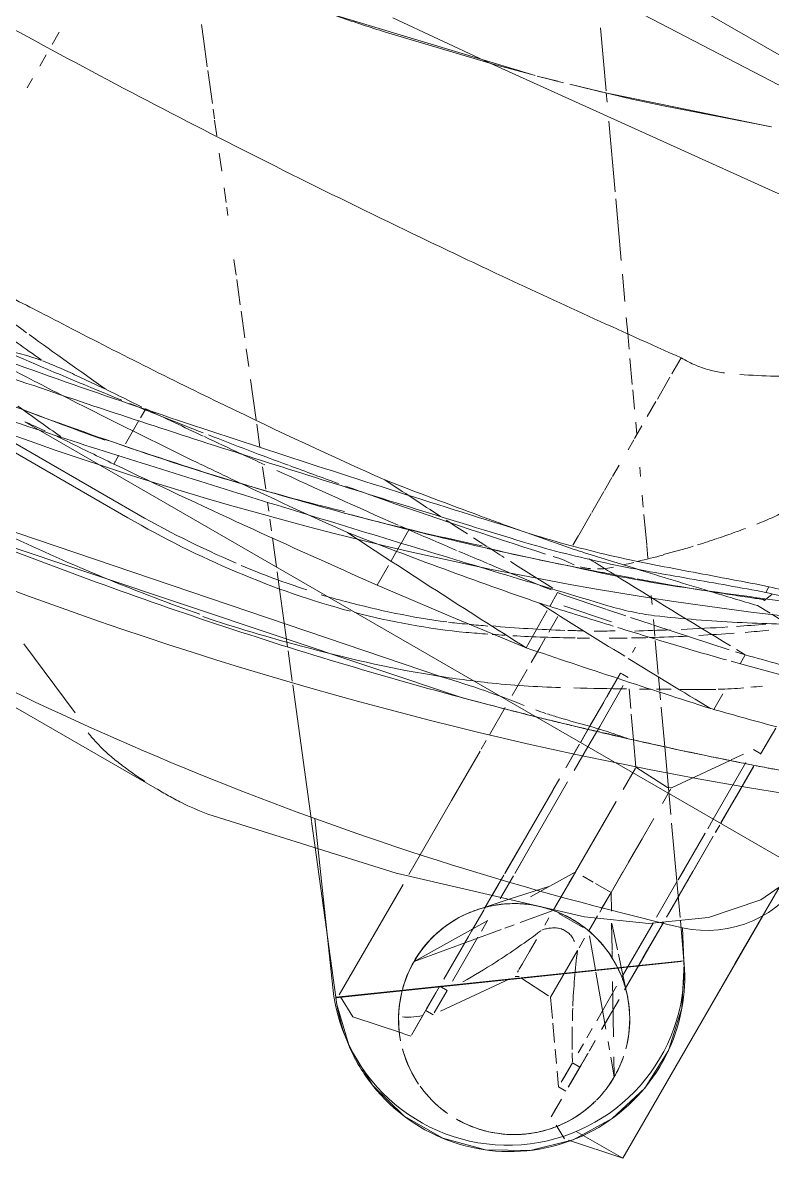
# Model space of a CAD drawing. Header units: inches. Extents: x 6664 to 8129, y 209 to 1287.
# Drawn here: x 7166.16 to 7170.45, y 522.15 to 528.64 of the extents above; entities that cross this region are included whole.
import ezdxf

# ---------------------------------------------------------------- set-up
doc = ezdxf.new("R2010")
doc.units = ezdxf.units.IN
doc.header["$MEASUREMENT"] = 0
doc.layers.add('I-FURN', color=30, linetype='Continuous', lineweight=9)

# ---------------------------------------------------------------- blocks, each defined once
blk = doc.blocks.new('Allsteel Seating Acuity Work-Conference Chair1 - Fully Adj_ Arms_ Mesh Back-8528734-11th FLOOR POWER _ SIGNAL')
at = {"layer": 'I-FURN', "lineweight": 13}
for p, q in [((-6.9826, -4.985), (6.9923, -4.985)), ((5.4421, -5.6582), (5.2335, -5.3616)), ((5.2335, -5.3616), (5.4421, -5.6582)), ((5.2437, -5.7286), (5.5936, -5.6238)), ((5.4794, -5.7113), (5.4481, -5.6668)), ((5.4481, -5.6668), (5.4794, -5.7113)), ((5.0589, -5.7806), (5.175, -5.7482)), ((5.2072, -5.7391), (5.0803, -5.7747)), ((5.0472, -5.7838), (3.8189, -6.0721)), ((4.8193, -5.8447), (5.0284, -5.789)), ((5.7754, -6.1321), (5.542, -5.8003)), ((5.542, -5.8003), (5.7754, -6.1321)), ((4.1813, -5.9971), (4.8193, -5.8447)), ((6.0022, -6.4546), (5.7988, -6.1654)), ((5.7988, -6.1654), (6.0022, -6.4546)), ((3.3005, -6.5508), (3.2491, -6.4847)), ((3.2491, -6.4847), (3.3005, -6.5508)), ((3.3995, -6.6781), (3.3005, -6.5508)), ((3.3005, -6.5508), (3.3995, -6.6781)), ((6.1374, -6.6469), (6.0474, -6.5189)), ((6.0474, -6.5189), (6.1374, -6.6469)), ((3.5293, -6.845), (3.4121, -6.6943)), ((3.4121, -6.6943), (3.5293, -6.845)), ((6.2419, -6.7955), (6.1902, -6.722)), ((6.1902, -6.722), (6.2419, -6.7955)), ((6.2945, -6.8703), (6.2419, -6.7955)), ((6.2419, -6.7955), (6.2945, -6.8703)), ((6.5769, -6.8703), (6.5769, -6.7651)), ((3.5832, -6.9144), (3.5489, -6.8703)), ((3.5489, -6.8703), (3.5832, -6.9144)), ((2.5677, -7.0097), (2.5677, -6.93)), ((2.5677, -7.0097), (2.5677, -6.93)), ((3.6434, -6.9919), (3.588, -6.9206)), ((3.588, -6.9206), (3.6434, -6.9919)), ((6.4117, -7.037), (6.3255, -6.9144)), ((6.3255, -6.9144), (6.4117, -7.037)), ((6.5769, -7.037), (6.5769, -6.8931)), ((3.7687, -7.1529), (3.7052, -7.0713)), ((3.7052, -7.0713), (3.7687, -7.1529)), ((6.4933, -7.1529), (6.4286, -7.0609)), ((6.4286, -7.0609), (6.4933, -7.1529)), ((6.5769, -7.1529), (6.5769, -7.0529)), ((2.5677, -7.1529), (2.5677, -7.0786)), ((2.5677, -7.1529), (2.5677, -7.0786)), ((2.5677, -7.297), (2.5677, -7.2355)), ((2.5677, -7.297), (2.5677, -7.2355)), ((3.8807, -7.297), (3.8276, -7.2287)), ((3.8276, -7.2287), (3.8807, -7.297)), ((6.5769, -7.2719), (6.5364, -7.2142)), ((6.5364, -7.2142), (6.5769, -7.2719)), ((6.5769, -7.297), (6.5769, -7.214)), ((3.9266, -7.3561), (3.897, -7.318)), ((3.897, -7.318), (3.9266, -7.3561)), ((6.5769, -7.3716), (6.5769, -7.3067)), ((6.7154, -7.4687), (6.6846, -7.4249)), ((6.6846, -7.4249), (6.7154, -7.4687)), ((6.5769, -7.5486), (6.5769, -7.4731)), ((4.1373, -7.627), (4.0818, -7.5557)), ((4.0818, -7.5557), (4.1373, -7.627)), ((6.5769, -7.6414), (6.5769, -7.5557)), ((6.8169, -7.613), (6.7765, -7.5557)), ((6.7765, -7.5557), (6.8169, -7.613)), ((4.2431, -7.763), (4.1534, -7.6478)), ((4.1534, -7.6478), (4.2431, -7.763)), ((6.5769, -7.7856), (6.5769, -7.6478)), ((6.9407, -7.7891), (6.8413, -7.6478)), ((6.8413, -7.6478), (6.9407, -7.7891)), ((7.666, -7.6851), (7.666, -7.6478)), ((7.6809, -7.7314), (7.7031, -7.6784)), ((4.3595, -7.9128), (4.2657, -7.7921)), ((4.2657, -7.7921), (4.3595, -7.9128)), ((6.5769, -7.9359), (6.5769, -7.7921)), ((6.985, -7.8522), (6.9428, -7.7921)), ((6.9428, -7.7921), (6.985, -7.8522)), ((7.6631, -7.7739), (7.7482, -7.7755)), ((4.4607, -8.043), (4.3988, -7.9633)), ((4.3988, -7.9633), (4.4607, -8.043)), ((6.5769, -8.0031), (6.5769, -7.9384)), ((7.1378, -8.0694), (7.1079, -8.0269)), ((7.1079, -8.0269), (7.1378, -8.0694)), ((7.6857, -8.0514), (7.7437, -8.0525)), ((7.7437, -8.0525), (7.6868, -8.0649)), ((7.7437, -8.0525), (7.7436, -8.1114)), ((4.6507, -8.2873), (4.5068, -8.1023)), ((4.5068, -8.1023), (4.6507, -8.2873)), ((7.6497, -8.0729), (7.207, -8.167)), ((7.196, -8.1692), (7.0692, -8.1955)), ((7.243, -8.2189), (7.188, -8.1408)), ((7.188, -8.1408), (7.243, -8.2189)), ((6.9227, -8.2254), (6.6705, -8.276)), ((7.0411, -8.2012), (6.9273, -8.2245)), ((7.3678, -8.3965), (7.2569, -8.2388)), ((7.2569, -8.2388), (7.3678, -8.3965)), ((4.7474, -8.4116), (4.6654, -8.3063)), ((4.6654, -8.3063), (4.7474, -8.4116)), ((6.0646, -8.2496), (6.155, -8.254)), ((6.6705, -8.276), (6.6363, -8.2808)), ((6.6363, -8.2808), (6.637, -8.3714)), ((6.706, -8.3292), (6.9868, -8.2715)), ((7.7434, -8.3093), (7.7433, -8.4135)), ((6.2072, -8.3365), (6.1788, -8.3401)), ((7.1785, -8.3292), (7.1785, -8.363)), ((7.1785, -8.363), (7.1785, -8.3292)), ((8.104, -8.5012), (8.104, -8.3292)), ((8.104, -8.373), (8.104, -8.5012)), ((5.7217, -8.3954), (5.7217, -8.481)), ((6.6372, -8.3997), (6.6391, -8.6438)), ((6.706, -8.5012), (6.706, -8.3986)), ((6.706, -8.3986), (6.706, -8.5012)), ((7.4248, -8.4774), (7.3771, -8.4097)), ((7.3771, -8.4097), (7.4248, -8.4774)), ((7.7251, -8.418), (7.7342, -8.4157)), ((7.7342, -8.4157), (7.7433, -8.4135)), ((4.896, -8.6028), (4.8169, -8.5011)), ((4.8169, -8.5011), (4.896, -8.6028)), ((5.7217, -8.4829), (5.7217, -8.6002)), ((7.1901, -8.4991), (7.1785, -8.4991)), ((7.1785, -8.4991), (7.1785, -8.4999)), ((7.1785, -8.4999), (7.1785, -8.4991)), ((7.1785, -8.5536), (7.1785, -8.4999)), ((7.1785, -8.4999), (7.1785, -8.5536)), ((7.1785, -8.5012), (7.1785, -8.5045)), ((7.1785, -8.5045), (7.1785, -8.5012)), ((7.2278, -8.4991), (7.1901, -8.4991)), ((7.4533, -8.5179), (7.4275, -8.4813)), ((7.4275, -8.4813), (7.4533, -8.5179)), ((8.104, -8.4991), (8.0546, -8.4991)), ((4.0728, -8.5478), (4.0728, -8.6061)), ((6.706, -8.6047), (6.706, -8.542)), ((6.706, -8.542), (6.706, -8.6047)), ((7.1785, -8.8506), (7.1785, -8.5404)), ((7.1785, -8.5405), (7.1785, -8.6582)), ((7.1785, -8.5536), (7.1785, -8.6482)), ((7.1785, -8.6482), (7.1785, -8.5536)), ((7.2278, -8.5536), (7.2278, -8.8236)), ((7.2278, -8.8236), (7.2278, -8.5536)), ((7.3302, -8.6452), (7.2656, -8.553)), ((7.6077, -8.7376), (7.4772, -8.552)), ((7.4772, -8.552), (7.6077, -8.7376)), ((8.0192, -8.5496), (7.9747, -8.6132)), ((8.104, -8.5536), (8.104, -8.5536)), ((4.0728, -8.6255), (4.0728, -8.7797)), ((5.7217, -8.6309), (5.7217, -8.7591)), ((6.706, -8.702), (6.706, -8.6047)), ((6.706, -8.6047), (6.706, -8.702)), ((7.9708, -8.6187), (7.7587, -8.9217)), ((8.0546, -8.5848), (8.0546, -8.9579)), ((8.0546, -8.9579), (8.0546, -8.5848)), ((8.104, -8.5793), (8.104, -8.7052)), ((8.104, -8.9549), (8.104, -8.5793)), ((8.104, -8.5818), (8.104, -8.6921)), ((8.104, -8.9579), (8.104, -8.5818)), ((4.9736, -8.7027), (4.9419, -8.6618)), ((4.9419, -8.6618), (4.9736, -8.7027)), ((7.1785, -8.8417), (7.1785, -8.6921)), ((7.4337, -8.793), (7.3491, -8.6723)), ((5.0439, -8.793), (5.0021, -8.7393)), ((5.0021, -8.7393), (5.0439, -8.793)), ((6.706, -8.9196), (6.706, -8.7491)), ((6.706, -8.7491), (6.706, -8.9196)), ((7.1785, -8.7118), (7.1785, -8.8417)), ((7.1785, -8.7254), (7.1785, -8.8506)), ((7.8317, -9.056), (7.6077, -8.7376)), ((7.6077, -8.7376), (7.8317, -9.056)), ((8.104, -8.7118), (8.104, -8.9579)), ((8.104, -8.7254), (8.104, -8.9549)), ((5.1708, -8.9562), (5.0687, -8.8248)), ((5.0687, -8.8248), (5.1708, -8.9562)), ((7.2278, -8.8236), (7.2278, -8.9579)), ((7.2278, -8.9579), (7.2278, -8.8236)), ((7.5237, -8.9217), (7.4337, -8.793)), ((4.0728, -8.8545), (4.0728, -8.9123)), ((7.1785, -8.8417), (7.1785, -8.9579)), ((7.1785, -8.9579), (7.1785, -8.8417)), ((7.1785, -8.8506), (7.1785, -8.9549)), ((7.1785, -8.9549), (7.1785, -8.8506)), ((6.8783, -8.958), (3.512, -8.958)), ((3.7093, -8.9389), (3.7808, -8.9328)), ((8.6471, -8.958), (6.8783, -8.958)), ((7.2278, -8.9582), (7.2278, -9.1137)), ((7.2278, -9.1137), (7.2278, -8.9582)), ((7.5237, -8.9217), (7.738, -8.933)), ((7.5237, -9.0689), (7.5237, -8.9285)), ((7.738, -8.933), (7.7587, -8.9217)), ((7.7587, -9.0255), (7.7587, -8.9285)), ((8.0546, -8.9582), (8.0546, -9.0211)), ((8.0546, -9.0211), (8.0546, -8.9582)), ((5.2416, -9.0473), (5.1893, -8.9801)), ((5.1893, -8.9801), (5.2416, -9.0473)), ((6.706, -9.1801), (6.706, -8.9992)), ((6.706, -8.9992), (6.706, -9.1801)), ((7.1785, -8.9694), (7.1785, -9.1193)), ((7.1785, -9.1193), (7.1785, -8.9694)), ((7.1785, -8.971), (7.1785, -9.1246)), ((7.1785, -9.1246), (7.1785, -8.971)), ((8.104, -8.9694), (8.104, -9.0157)), ((8.104, -9.0157), (8.104, -8.9694)), ((8.104, -8.971), (8.104, -9.019)), ((8.104, -9.019), (8.104, -8.971)), ((3.1572, -9.6552), (6.3037, -9.0301)), ((6.4722, -9.0719), (3.4894, -9.6795)), ((5.4544, -9.3209), (5.2416, -9.0473)), ((5.2416, -9.0473), (5.4544, -9.3209)), ((6.6263, -9.0301), (6.4722, -9.0719)), ((8.0546, -9.0511), (8.0546, -9.2687)), ((8.0546, -9.3587), (8.0546, -9.0511)), ((8.104, -9.0431), (8.104, -9.2583)), ((8.104, -9.2583), (8.104, -9.0431)), ((8.104, -9.0471), (8.104, -9.2638)), ((8.104, -9.4358), (8.104, -9.0471)), ((3.0842, -9.1384), (4.2948, -9.1384)), ((4.2948, -9.0927), (3.1105, -9.0927)), ((7.5237, -9.1492), (7.5237, -9.2288)), ((7.5237, -9.6129), (7.5237, -9.1492)), ((7.7587, -9.1241), (7.7587, -9.2288)), ((7.7587, -9.6129), (7.7587, -9.1241)), ((8.1718, -9.5396), (7.86, -9.0963)), ((7.86, -9.0963), (8.1718, -9.5396)), ((8.5764, -9.0969), (8.5764, -9.6129)), ((8.5764, -9.6129), (8.5764, -9.0969)), ((6.706, -9.2749), (6.706, -9.2179)), ((6.706, -9.2179), (6.706, -9.2749)), ((7.1785, -9.1988), (7.1785, -9.2687)), ((7.1785, -9.6129), (7.1785, -9.1988)), ((7.1785, -9.2045), (7.1785, -9.2741)), ((7.1785, -9.6129), (7.1785, -9.2045)), ((7.2278, -9.1902), (7.2278, -9.6129)), ((7.2278, -9.6129), (7.2278, -9.1902)), ((7.1785, -9.2752), (7.1785, -9.6129)), ((7.1785, -9.2806), (7.1785, -9.6129)), ((7.5237, -9.2584), (7.5237, -9.6129)), ((7.7587, -9.2584), (7.7587, -9.4142)), ((8.104, -9.2752), (8.104, -9.3385)), ((8.104, -9.4323), (8.104, -9.2752)), ((8.104, -9.2806), (8.104, -9.3433)), ((5.576, -9.4774), (5.4692, -9.34)), ((5.4692, -9.34), (5.576, -9.4774)), ((6.706, -9.6129), (6.706, -9.2877)), ((6.706, -9.2877), (6.706, -9.6129)), ((8.0546, -9.2877), (8.0546, -9.3587)), ((8.5764, -10.8965), (8.5764, -9.2955)), ((8.0546, -9.3681), (8.0546, -9.606)), ((8.0546, -9.606), (8.0546, -9.3681)), ((7.7587, -9.478), (7.7587, -9.6129)), ((8.104, -9.4346), (8.104, -9.5759)), ((8.104, -9.5759), (8.104, -9.4346)), ((8.104, -9.438), (8.104, -9.5767)), ((8.104, -9.5767), (8.104, -9.438)), ((6.0716, -10.1147), (5.5898, -9.495)), ((5.5898, -9.495), (6.0716, -10.1147)), ((8.3146, -9.7427), (8.1814, -9.5533)), ((8.1814, -9.5533), (8.3146, -9.7427)), ((8.3147, -9.7427), (8.2127, -9.5842)), ((6.706, -10.102), (6.706, -9.6129)), ((6.706, -9.6129), (6.706, -10.102)), ((7.1785, -9.8118), (7.1785, -9.6129)), ((7.1785, -9.6129), (7.1785, -9.8241)), ((7.1785, -9.8103), (7.1785, -9.6129)), ((7.1785, -9.6129), (7.1785, -9.8233)), ((7.2278, -9.7874), (7.2278, -9.6129)), ((7.2278, -9.6129), (7.2278, -9.7948)), ((7.4376, -9.7563), (7.5224, -9.6151)), ((7.5237, -9.6885), (7.5237, -9.6143)), ((7.5237, -9.8627), (7.5237, -9.6143)), ((7.5237, -9.6144), (7.5237, -9.6937)), ((7.5728, -9.6129), (7.6412, -9.6129)), ((7.6548, -9.6129), (7.7587, -9.6129)), ((7.7587, -9.6129), (7.8142, -9.7053)), ((7.7587, -9.6129), (7.7587, -9.7175)), ((7.7587, -9.7423), (7.7587, -9.6129)), ((7.7587, -9.6129), (7.7587, -9.7245)), ((8.0546, -9.9983), (8.0546, -9.644)), ((8.0546, -9.6453), (8.0546, -9.8189)), ((8.104, -9.8309), (8.104, -9.6129)), ((8.104, -9.6129), (8.104, -9.8452)), ((8.104, -10.0459), (8.104, -9.6129)), ((8.104, -9.6129), (8.104, -9.8462)), ((8.5764, -9.6129), (8.5764, -10.8965)), ((8.5764, -10.8965), (8.5764, -9.6129)), ((6.6965, -10.9184), (8.3146, -9.7427)), ((6.6983, -10.9202), (8.3024, -9.7547)), ((7.2736, -9.9385), (7.4373, -9.7567)), ((7.403, -9.8139), (7.4335, -9.7632)), ((7.4373, -9.7567), (7.4378, -9.756)), ((7.5237, -9.8373), (7.5237, -9.7683)), ((7.5237, -9.7778), (7.5237, -9.8485)), ((7.7587, -9.8672), (7.7587, -9.7668)), ((7.8489, -9.7632), (7.9291, -9.8967)), ((7.8516, -9.7638), (7.9552, -9.8788)), ((8.3146, -9.7427), (8.3249, -9.7574)), ((8.316, -9.7448), (8.3249, -9.7574)), ((7.1785, -9.9667), (7.1785, -9.8326)), ((7.1785, -9.9664), (7.1785, -9.8338)), ((7.2278, -9.9533), (7.2278, -9.8106)), ((7.2278, -9.8689), (7.2278, -9.9627)), ((7.3722, -9.8652), (7.403, -9.8139)), ((7.7212, -9.8672), (7.5612, -9.8672)), ((8.0546, -9.8189), (8.0546, -10.0033)), ((8.104, -10.0459), (8.104, -9.8338)), ((8.104, -9.8483), (8.104, -10.0518)), ((8.104, -9.8492), (8.104, -10.0558)), ((7.1785, -9.8962), (7.1785, -9.9755)), ((7.1785, -9.8977), (7.1785, -9.9779)), ((7.5191, -9.8728), (7.3952, -10.0211)), ((7.5237, -9.9156), (7.5237, -9.9638)), ((7.7587, -9.9156), (7.7587, -9.9791)), ((7.7766, -9.8887), (7.9039, -10.0411)), ((7.9305, -9.899), (7.9539, -9.9379)), ((7.9721, -9.8977), (8.0232, -9.9544)), ((7.1572, -10.0677), (7.2736, -9.9385)), ((7.1785, -10.0459), (7.1785, -9.9664)), ((7.1785, -10.0459), (7.1785, -9.9667)), ((7.1785, -9.9755), (7.1785, -10.0518)), ((7.1785, -9.9779), (7.1785, -10.0558)), ((7.7587, -10.3041), (7.7587, -9.997)), ((8.0232, -9.9544), (8.1252, -10.0677)), ((4.1416, -10.0598), (4.5915, -10.2549)), ((7.1785, -10.06), (7.1785, -10.1742)), ((7.1785, -10.0642), (7.1785, -10.2042)), ((7.3709, -10.0502), (7.3349, -10.0932)), ((7.5237, -10.06), (7.5237, -10.1388)), ((7.7587, -10.06), (7.7587, -10.1388)), ((7.9115, -10.0502), (8.1242, -10.3047)), ((8.0213, -10.0502), (8.1837, -10.3207)), ((8.0546, -10.0616), (8.0546, -10.2899)), ((6.1664, -10.2366), (6.0739, -10.1177)), ((6.0739, -10.1177), (6.1664, -10.2366)), ((6.0819, -10.0936), (6.6529, -10.8794)), ((6.9807, -10.5172), (7.2285, -10.1045)), ((7.3203, -10.1107), (6.9807, -10.5172)), ((7.2278, -10.1093), (7.2278, -10.1742)), ((7.5237, -10.2538), (7.5237, -10.0668)), ((8.104, -10.1197), (8.104, -10.3189)), ((8.104, -10.1255), (8.104, -10.2344)), ((6.706, -10.8965), (6.706, -10.1676)), ((6.706, -10.1676), (6.706, -10.8965)), ((6.6965, -10.9184), (6.1664, -10.2366)), ((6.1664, -10.2366), (6.6965, -10.9184)), ((7.1785, -10.2037), (7.1785, -10.5097)), ((7.1785, -10.2381), (7.1785, -10.5196)), ((7.2278, -10.2155), (7.2278, -10.5056)), ((7.5237, -10.2203), (7.5237, -10.2586)), ((7.7587, -10.23), (7.7587, -10.2686)), ((8.104, -10.2381), (8.104, -10.3113)), ((7.5237, -10.2743), (7.5237, -10.2637)), ((7.5445, -10.2927), (7.5237, -10.3041)), ((7.744, -10.3033), (7.5567, -10.2934)), ((7.7587, -10.2743), (7.7587, -10.3041)), ((7.7587, -10.3041), (7.8297, -10.4054)), ((7.2548, -10.6882), (7.5048, -10.3311)), ((8.0546, -10.341), (8.0546, -10.4033)), ((8.1708, -10.3605), (8.2013, -10.397)), ((2.8289, -10.3989), (5.2596, -10.3989)), ((7.8449, -10.4272), (7.9079, -10.5172)), ((8.0546, -10.4419), (8.0546, -10.5013)), ((8.104, -10.3914), (8.104, -10.4627)), ((8.104, -10.3943), (8.104, -10.4594)), ((8.2287, -10.4299), (8.3017, -10.5172)), ((8.2429, -10.4193), (8.3017, -10.5172)), ((8.104, -10.4748), (8.104, -10.5315)), ((8.104, -10.4799), (8.104, -10.5451)), ((7.1785, -10.567), (7.2278, -10.567)), ((7.1785, -10.7607), (7.1785, -10.5682)), ((7.2278, -10.7156), (7.2278, -10.567)), ((7.9306, -10.5495), (7.9777, -10.6169)), ((8.0546, -10.567), (8.104, -10.567)), ((8.0546, -10.6951), (8.0546, -10.567)), ((8.0546, -10.5825), (8.0546, -10.6817)), ((8.104, -10.5361), (8.104, -10.6994)), ((8.104, -10.5504), (8.104, -10.6746)), ((8.104, -10.567), (8.104, -10.6651)), ((8.104, -10.7005), (8.104, -10.567)), ((7.1785, -10.6113), (7.1785, -10.716)), ((7.1785, -10.62), (7.1785, -10.6924)), ((7.1785, -10.7156), (7.1785, -10.6226)), ((7.1785, -10.7049), (7.1785, -10.8701)), ((8.0021, -10.6517), (8.0546, -10.7267)), ((7.1785, -10.7267), (7.1785, -10.7265)), ((7.1785, -10.7267), (7.2278, -10.7267)), ((7.1785, -10.891), (7.1785, -10.7607)), ((7.2278, -10.7267), (7.2278, -10.7265)), ((8.0546, -10.7267), (8.0546, -10.7265)), ((8.0546, -10.7267), (8.104, -10.7267)), ((8.104, -10.7267), (8.104, -10.7265)), ((8.104, -10.8952), (8.104, -10.7788)), ((8.104, -10.8042), (8.104, -10.8601)), ((7.1785, -10.8965), (7.1301, -10.9064)), ((8.104, -10.8701), (8.104, -10.8952)), ((8.5764, -10.8965), (8.2561, -10.9623)), ((8.5764, -10.8965), (8.2698, -10.8965)), ((6.7221, -10.9513), (6.6965, -10.9184)), ((6.7221, -10.9513), (6.698, -10.9203)), ((8.2332, -10.9671), (8.1513, -10.9223))]:
    blk.add_line(p, q, dxfattribs=at)
at = {"layer": 'I-FURN'}
blk.add_line((4.1774, -5.9052), (4.7528, -5.8558), dxfattribs=at)
at = {"layer": 'I-FURN', "flags": 128}
for points in [[(6.9935, -5.0918), (6.5508, -5.1229), (4.6464, -5.2055)], [(4.7528, -5.8558), (6.5496, -5.6782), (7.5125, -5.5684)]]:
    blk.add_lwpolyline(points, dxfattribs=at)
at = {"layer": 'I-FURN', "lineweight": 13, "flags": 128}
for points in [[(6.3626, -5.3637), (5.4196, -5.6769), (5.2818, -5.7176)], [(5.5936, -5.6238), (5.77, -5.5678), (6.363, -5.3636)], [(5.7217, -8.7591), (6.1803, -8.7034), (6.6391, -8.6438)], [(7.6979, -9.8097), (8.0342, -9.6584), (8.3133, -9.459), (8.5211, -9.2215), (8.6471, -8.958)], [(8.3249, -9.7574), (8.44, -9.9839), (8.4943, -10.232), (8.4844, -10.4859), (8.4108, -10.729), (8.2783, -10.9458), (8.0955, -11.1222), (7.8741, -11.2469), (7.6285, -11.3118), (7.3745, -11.3127), (7.1284, -11.2495), (6.9062, -11.1264), (6.7221, -10.9513)], [(5.5394, -10.3766), (6.6394, -10.131), (7.6979, -9.8097)], [(7.1293, -10.9066), (6.8352, -10.9671), (6.7178, -10.9029)]]:
    blk.add_lwpolyline(points, dxfattribs=at)
at = {"layer": 'I-FURN', "lineweight": 13}
for centre, radius, start, end in [((0, 10.3529), 19.7214, 241.76295, 298.23705), ((0.0519, 13.0915), 23.2445, 247.12741, 291.75574), ((8.0165, -8.9634), 0.651, 287.54352, 0), ((2.86, 8.097), 18.4737, 269.88359, 286.84285), ((7.4677, -10.2875), 1.0071, 216, 32.75005), ((7.498, -10.3201), 1.0002, 19.64294, 34.23495), ((7.6412, -10.5172), 0.6605, 60, 135), ((7.6412, -10.5172), 0.6605, 90, 134.88115), ((7.6412, -10.5172), 0.6605, 52.94505, 90), ((7.498, -10.3201), 1.0002, 248.31484, 19.64294), ((7.6412, -10.5172), 0.6605, 32.38431, 56.56284), ((7.6412, -10.5172), 0.6605, 135, 180), ((7.6412, -10.5172), 0.6605, 135, 137.11424), ((7.6412, -10.5172), 0.6605, 45.11885, 50.23514), ((7.6412, -10.5172), 0.6605, 42.88576, 45), ((7.6412, -10.5172), 0.6605, 137.99228, 180), ((7.6412, -10.5172), 0.6605, 37.98486, 42.12864), ((7.6412, -10.5172), 0.6605, 17.58542, 37.98486), ((7.6412, -10.5172), 0.6605, 15, 30), ((7.6412, -10.5172), 0.6605, 0, 11.3239), ((7.6412, -10.5172), 0.6605, 360, 10.46011), ((7.6412, -10.5172), 0.6605, 180, 194.41533), ((7.6412, -10.5172), 0.6605, 180, 195), ((7.6412, -10.5172), 0.6605, 345.40751, 360), ((7.6412, -10.5172), 0.6605, 353.22128, 360), ((7.6412, -10.5172), 0.6605, 195.53104, 217.42755), ((7.6412, -10.5172), 0.6605, 196.47114, 220.76894), ((7.6412, -10.5172), 0.6605, 330.88152, 345), ((7.6412, -10.5172), 0.6605, 330.34866, 338.29371), ((7.6412, -10.5172), 0.6605, 208.71088, 217.43072), ((7.6412, -10.5172), 0.6605, 317.66931, 330.99045), ((7.6412, -10.5172), 0.6605, 270, 330), ((7.6412, -10.5172), 0.6605, 319.16343, 325.66372), ((7.498, -10.3201), 1.0002, 219.13082, 233.72283), ((7.6412, -10.5172), 0.6605, 225, 244.21538), ((7.6412, -10.5172), 0.6605, 225, 240), ((7.6412, -10.5172), 0.6605, 225.16212, 242.04061), ((7.6412, -10.5172), 0.6605, 304.04951, 310.65718), ((7.6412, -10.5172), 0.6605, 307.05495, 315), ((7.6412, -10.5172), 0.6605, 310.65718, 315.74139), ((7.6412, -10.5172), 0.6605, 270, 306.29482), ((7.6412, -10.5172), 0.6605, 290.42971, 298.44417), ((7.498, -10.3201), 1.0002, 233.72283, 248.31484), ((7.6412, -10.5172), 0.6605, 245.5374, 263.61712), ((7.6412, -10.5172), 0.6605, 248.60811, 264.69968), ((7.6412, -10.5172), 0.6605, 271.50806, 289.42714)]:
    blk.add_arc(centre, radius, start, end, dxfattribs=at)
for centre, major_axis, ratio, start_param, end_param in [((11.276, 105.8969), (28.237, 113.7739), 0.64321, 3.460244, 3.463769), ((8.7402, 42.6993), (52.5182, 0), 0.961262, 4.693706, 4.697486), ((11.276, 105.8969), (28.237, 113.7739), 0.64321, 3.454796, 3.460244), ((11.276, 105.8969), (28.237, 113.7739), 0.64321, 3.450915, 3.454796), ((-20.862, 12.4604), (-38.0278, 13.1622), 0.44084, 2.517087, 2.519344), ((8.7402, 42.3725), (52.4666, 0), 0.961262, 4.673416, 4.676576), ((8.7402, 42.3725), (52.4666, 0), 0.961262, 4.676576, 4.691496), ((11.4127, 112.4255), (28.5379, 120.9106), 0.625221, 3.457137, 3.459583), ((8.7402, 42.0394), (52.384, 0), 0.961262, 4.649713, 4.656998), ((8.7402, 42.0394), (52.384, 0), 0.961262, 4.657736, 4.660512), ((11.2926, 106.3062), (28.4288, 114.5467), 0.64321, 3.455904, 3.460014), ((8.7402, 42.0394), (52.384, 0), 0.961262, 4.663103, 4.665235), ((15.5982, 103.6077), (28.2059, 110.8472), 0.652036, 3.392396, 3.397391), ((8.7402, 42.0394), (52.384, 0), 0.961262, 4.666052, 4.671522), ((11.2926, 106.3062), (28.4288, 114.5467), 0.64321, 3.451102, 3.455558), ((15.5982, 103.6077), (28.2059, 110.8472), 0.652036, 3.386022, 3.38984), ((15.5982, 103.6077), (28.2059, 110.8472), 0.652036, 3.390033, 3.391959), ((-20.9098, 12.0439), (-38.0837, 13.0966), 0.439883, 2.515573, 2.518532), ((11.4308, 112.8902), (28.7339, 121.7409), 0.625221, 3.457218, 3.461686), ((8.7402, 42.3667), (52.841, 0), 0.961262, 4.67143, 4.682304), ((12.8026, 108.2313), (28.5184, 116.5152), 0.638264, 3.430315, 3.443985), ((8.7402, 42.3667), (52.841, 0), 0.961262, 4.682747, 4.693178), ((8.7402, 41.2193), (52.0238, 0), 0.961262, 4.596211, 4.606964), ((8.7402, 41.098), (51.9788, 0), 0.961262, 4.60323, 4.609801), ((8.7402, 41.2193), (52.0238, 0), 0.961262, 4.607288, 4.617653), ((13.9626, 92.8701), (27.5328, 99.8876), 0.679715, 3.385455, 3.387925), ((14.9518, 93.3033), (27.6305, 100.2423), 0.679715, 3.374895, 3.378008), ((8.7402, 42.0296), (52.7574, 0), 0.961262, 4.6495, 4.661027), ((8.7402, 42.0296), (52.7574, 0), 0.961262, 4.661027, 4.672553), ((8.7402, 41.2078), (52.3965, 0), 0.961262, 4.61089, 4.61665), ((14.9974, 93.6765), (27.8313, 100.9708), 0.679715, 3.374809, 3.376803), ((14.9974, 93.6765), (27.8313, 100.9708), 0.679715, 3.376803, 3.378797)]:
    blk.add_ellipse(centre, major_axis=major_axis, ratio=ratio, start_param=start_param, end_param=end_param, dxfattribs=at)
for points, knots in [([(3.1281, -6.1921), (3.209, -6.1798), (3.3805, -6.1524), (3.5977, -6.1142), (3.7786, -6.0801), (3.9589, -6.0446), (4.0927, -6.0165), (4.1813, -5.9971)], [0.4438752, 0.4438752, 0.4438752, 0.4438752, 0.5714286, 0.7142857, 0.7857143, 0.8571429, 1, 1, 1, 1]), ([(6.9143, -6.6793), (6.9758, -6.6501), (7.0874, -6.5941), (7.1878, -6.5338), (7.234, -6.5056)], [0.1404756, 0.1404756, 0.1404756, 0.1404756, 0.5, 0.8122123, 0.8122123, 0.8122123, 0.8122123]), ([(6.5769, -6.7651), (6.6093, -6.7655), (6.6721, -6.7621), (6.76, -6.7441), (6.811, -6.7262), (6.8341, -6.7162)], [0, 0, 0, 0, 0.3333333, 0.6666667, 0.9683958, 0.9683958, 0.9683958, 0.9683958]), ([(0, -7.0434), (0.5508, -7.0575), (1.6516, -7.0664), (3.3027, -7.0218), (4.5581, -6.9452), (5.2619, -6.8885), (5.4202, -6.8751)], [0, 0, 0, 0, 0.25, 0.5, 0.75, 0.8226168, 0.8226168, 0.8226168, 0.8226168]), ([(8.097, -7.5469), (8.0547, -7.5607), (7.9191, -7.6058), (7.7719, -7.654), (7.666, -7.6851)], [0.507854, 0.507854, 0.507854, 0.507854, 0.6666667, 1, 1, 1, 1]), ([(7.3732, -7.8449), (7.4149, -7.829), (7.4952, -7.7981), (7.5979, -7.7579), (7.6554, -7.735), (7.6792, -7.7255)], [0.3333333, 0.3333333, 0.3333333, 0.3333333, 0.4166667, 0.5, 0.563606, 0.563606, 0.563606, 0.563606]), ([(6.991, -7.9859), (7.0306, -7.9718), (7.1525, -7.9281), (7.2684, -7.8848), (7.3428, -7.8565)], [0.0972865, 0.0972865, 0.0972865, 0.0972865, 0.1666667, 0.3131852, 0.3131852, 0.3131852, 0.3131852]), ([(0, -9.0509), (0.2621, -9.046), (0.785, -9.0249), (1.5657, -8.9621), (2.3428, -8.8597), (3.1162, -8.7333), (3.8849, -8.5907), (4.9053, -8.3812), (5.6668, -8.2169), (6.1723, -8.1023)], [0, 0, 0, 0, 0.125, 0.25, 0.375, 0.5, 0.625, 0.75, 1, 1, 1, 1]), ([(5.4591, -8.2165), (5.6523, -8.1866), (5.8811, -8.1491), (6.1072, -8.1095), (6.1442, -8.103)], [-1, -1, -1, -1, -0.5, -0.4019627, -0.4019627, -0.4019627, -0.4019627]), ([(6.6392, -8.0961), (6.6356, -8.0967), (6.6154, -8.0994), (6.5945, -8.1006), (6.5769, -8.1004)], [0.7969012, 0.7969012, 0.7969012, 0.7969012, 0.8333333, 1, 1, 1, 1]), ([(6.7316, -8.0678), (6.7289, -8.0691), (6.7187, -8.0738), (6.7006, -8.0811), (6.685, -8.0861), (6.677, -8.0882)], [0.4693374, 0.4693374, 0.4693374, 0.4693374, 0.5, 0.5833333, 0.6666667, 0.6666667, 0.6666667, 0.6666667]), ([(6.6096, -8.1186), (6.1508, -8.2705), (5.2218, -8.55), (3.7863, -8.8651), (2.3298, -9.0775), (0.7376, -9.1929), (-0.9818, -9.1772), (-2.5102, -9.0252), (-3.7178, -8.8206), (-4.9155, -8.5643), (-5.7898, -8.3085), (-6.3633, -8.1186)], [0, 0, 0, 0, 0.111111, 0.222222, 0.333333, 0.444444, 0.583333, 0.722222, 0.791667, 0.861111, 1, 1, 1, 1]), ([(6.3633, -8.1186), (5.9463, -8.2153), (5.1099, -8.405), (4.0593, -8.6331), (3.2139, -8.8008), (2.5774, -8.9142), (1.9372, -9.0133), (1.08, -9.1188), (0.4331, -9.1543), (0, -9.1618)], [0, 0, 0, 0, 0.2, 0.4, 0.5, 0.6, 0.7, 0.8, 1, 1, 1, 1]), ([(4.7467, -8.6476), (4.7736, -8.6413), (4.9765, -8.5939), (5.1772, -8.539), (5.3504, -8.4885)], [0.68803421, 0.68803421, 0.68803421, 0.68803421, 0.7, 0.77812467, 0.77812467, 0.77812467, 0.77812467]), ([(3.4164, -8.6065), (3.3689, -8.615), (3.2806, -8.6348), (3.2131, -8.6586), (3.1844, -8.6716)], [-0.9751367, -0.9751367, -0.9751367, -0.9751367, -0.5, 0, 0, 0, 0]), ([(4.6941, -8.6504), (4.6082, -8.6573), (4.251, -8.6849), (3.8867, -8.7057), (3.6089, -8.7202)], [-0.6294082, -0.6294082, -0.6294082, -0.6294082, -0.5, -0.0934566, -0.0934566, -0.0934566, -0.0934566]), ([(6.1715, -8.7432), (5.9903, -8.819), (5.7586, -8.8928), (5.5194, -8.9563), (5.4726, -8.968)], [0.0298018, 0.0298018, 0.0298018, 0.0298018, 0.3333333, 0.4065005, 0.4065005, 0.4065005, 0.4065005]), ([(6.9299, -8.9116), (6.9546, -8.9065), (7.0387, -8.8878), (7.1779, -8.8505), (7.2873, -8.8246), (7.3405, -8.8149)], [0.1962849, 0.1962849, 0.1962849, 0.1962849, 0.3333333, 0.6666667, 1, 1, 1, 1]), ([(7.3647, -8.8149), (7.3386, -8.8214), (7.2983, -8.8333), (7.2421, -8.8513), (7.2132, -8.8608), (7.1985, -8.8655)], [0, 0, 0, 0, 0.125, 0.1875, 0.25, 0.25, 0.25, 0.25]), ([(6.5472, -8.9265), (6.4489, -8.97), (6.1177, -9.1063), (5.5837, -9.2676), (5.1431, -9.3749), (4.9499, -9.4133)], [0.1139031, 0.1139031, 0.1139031, 0.1139031, 0.2, 0.4, 0.5525546, 0.5525546, 0.5525546, 0.5525546]), ([(6.3037, -9.0301), (6.3893, -9.0089), (6.5517, -8.9736), (6.7156, -8.9465), (6.793, -8.9354)], [0, 0, 0, 0, 0.5, 0.9441464, 0.9441464, 0.9441464, 0.9441464]), ([(7.0128, -8.9205), (6.997, -8.9252), (6.9654, -8.9346), (6.9015, -8.9529), (6.7889, -8.9849), (6.6917, -9.0126), (6.6263, -9.0301)], [0.5, 0.5, 0.5, 0.5, 0.5625, 0.625, 0.75, 1, 1, 1, 1]), ([(4.9282, -9.4103), (4.7475, -9.4444), (4.1802, -9.5353), (3.6017, -9.5848), (3.2056, -9.6016)], [0.5577649, 0.5577649, 0.5577649, 0.5577649, 0.7, 1, 1, 1, 1]), ([(7.6165, -9.8572), (7.6083, -9.8575), (7.5758, -9.8593), (7.5451, -9.8634), (7.5237, -9.8672)], [0.6, 0.6, 0.6, 0.6, 0.7, 1, 1, 1, 1]), ([(7.5237, -9.997), (7.5298, -9.9897), (7.5395, -9.9797), (7.5534, -9.9679), (7.5644, -9.96), (7.5761, -9.9526), (7.5925, -9.9435), (7.6075, -9.9377), (7.6207, -9.9352), (7.6298, -9.934), (7.6415, -9.9334), (7.6531, -9.934), (7.6622, -9.9353), (7.6754, -9.9378), (7.6903, -9.9437), (7.7066, -9.9528), (7.7143, -9.9577), (7.7181, -9.9603)], [0, 0, 0, 0, 0.1, 0.15, 0.2, 0.25, 0.3, 0.4, 0.425, 0.45, 0.5, 0.55, 0.575, 0.6, 0.7, 0.75, 0.8, 0.8, 0.8, 0.8]), ([(7.1785, -10.0459), (7.1611, -10.063), (7.1366, -10.0898), (7.111, -10.123), (7.0973, -10.1423), (7.0907, -10.1522), (7.0875, -10.1571)], [0, 0, 0, 0, 0.125, 0.1875, 0.21875, 0.25, 0.25, 0.25, 0.25]), ([(7.281, -10.4792), (7.3181, -10.4163), (7.4041, -10.2612), (7.4794, -10.1008), (7.5204, -10.0048)], [0.1592665, 0.1592665, 0.1592665, 0.1592665, 0.5, 0.9868429, 0.9868429, 0.9868429, 0.9868429]), ([(8.1949, -10.1571), (8.1917, -10.1522), (8.1851, -10.1423), (8.1714, -10.123), (8.1458, -10.0898), (8.1214, -10.063), (8.104, -10.0459)], [0.75, 0.75, 0.75, 0.75, 0.78125, 0.8125, 0.875, 1, 1, 1, 1]), ([(7.0624, -10.199), (7.0589, -10.2054), (7.05, -10.2223), (7.0394, -10.2446), (7.0305, -10.2655), (7.0243, -10.2811), (7.0186, -10.2966), (7.0115, -10.3172), (7.0039, -10.3428), (6.9963, -10.3732), (6.9884, -10.4131), (6.9822, -10.4618), (6.9807, -10.4991), (6.9807, -10.5172)], [0.3361085, 0.3361085, 0.3361085, 0.3361085, 0.375, 0.4375, 0.46875, 0.5, 0.53125, 0.5625, 0.625, 0.6875, 0.75, 0.875, 1, 1, 1, 1]), ([(8.2581, -10.2811), (8.2561, -10.2759), (8.252, -10.2655), (8.2431, -10.2447), (8.2357, -10.2291), (8.2305, -10.2189)], [0.5, 0.5, 0.5, 0.5, 0.53125, 0.5625, 0.6240694, 0.6240694, 0.6240694, 0.6240694]), ([(4.7135, -10.3166), (4.7399, -10.3269), (4.7797, -10.3408), (4.8336, -10.3556), (4.8743, -10.3651), (4.9155, -10.3728), (4.9572, -10.3788), (4.999, -10.3839), (5.0408, -10.3884), (5.0826, -10.3921), (5.1137, -10.3942), (5.1309, -10.3952), (5.1341, -10.3953)], [0, 0, 0, 0, 0.1, 0.15, 0.2, 0.25, 0.3, 0.35, 0.4, 0.45, 0.5, 0.5114176, 0.5114176, 0.5114176, 0.5114176]), ([(5.2082, -10.3983), (5.236, -10.3989), (5.2916, -10.3992), (5.4025, -10.3954), (5.4848, -10.3862), (5.5394, -10.3766)], [0.6, 0.6, 0.6, 0.6, 0.7, 0.8, 1, 1, 1, 1]), ([(7.0827, -10.8257), (7.097, -10.8191), (7.131, -10.8006), (7.1615, -10.7768), (7.1785, -10.7607)], [0.1611088, 0.1611088, 0.1611088, 0.1611088, 0.5, 1, 1, 1, 1])]:
    blk.add_open_spline(points, degree=3, knots=knots, dxfattribs=at)
for points in [[(5.4202, -6.8751), (5.8067, -6.8423), (6.1923, -6.8056), (6.5769, -6.7651)], [(7.5385, -7.2091), (7.5177, -7.2486), (7.4925, -7.2874), (7.4631, -7.3257)], [(7.4631, -7.3257), (7.4512, -7.3411), (7.4391, -7.3564), (7.4268, -7.3718)], [(7.1818, -8.1186), (7.3308, -8.0541), (7.6165, -7.9161), (8.0073, -7.7034), (8.3635, -7.5308), (8.5584, -7.4668), (8.6468, -7.4561)], [(7.3836, -7.4252), (7.3711, -7.4405), (7.3586, -7.4557), (7.346, -7.471)], [(7.666, -7.6478), (7.7717, -7.6177), (7.9708, -7.5544), (8.2374, -7.4673), (8.3831, -7.4325), (8.4488, -7.4249)], [(7.3435, -7.4735), (7.3214, -7.4999), (7.2991, -7.5263), (7.2764, -7.5527)], [(8.0016, -7.5934), (7.7934, -7.6692), (7.3532, -7.859), (6.8654, -8.0411), (6.6096, -8.1186)], [(7.2726, -7.5561), (7.2465, -7.5858), (7.2204, -7.6156), (7.193, -7.6451)], [(6.3633, -8.0607), (6.5178, -8.0253), (6.8203, -7.9432), (7.2532, -7.7912), (7.5305, -7.6937), (7.666, -7.6478)], [(7.666, -7.6851), (7.5304, -7.7325), (7.2531, -7.8334), (6.8203, -7.9927), (6.5178, -8.0803), (6.3633, -8.1186)], [(7.1759, -7.6633), (7.1362, -7.7062), (7.0939, -7.7485), (7.0507, -7.7907)], [(7.0514, -7.7932), (7.0167, -7.8283), (6.9804, -7.863), (6.9437, -7.8976)], [(7.7581, -7.8424), (7.7123, -7.874), (7.6658, -7.9054), (7.6188, -7.9366)], [(7.7865, -7.8228), (7.7858, -7.8233), (7.785, -7.8238), (7.7843, -7.8243)], [(6.9282, -7.9137), (6.9134, -7.9278), (6.8983, -7.9418), (6.8831, -7.9558)], [(7.6781, -7.942), (7.7161, -7.916), (7.7532, -7.8899), (7.7898, -7.8638)], [(7.5777, -7.9646), (7.5042, -8.0135), (7.4291, -8.0617), (7.3533, -8.11)], [(7.4587, -8.0889), (7.5154, -8.0518), (7.5718, -8.0146), (7.6267, -7.9771)], [(6.1444, -8.1029), (6.296, -8.0761), (6.4464, -8.0482), (6.5955, -8.0195)], [(6.7537, -8.0696), (6.7765, -8.0617), (6.7994, -8.0538), (6.8222, -8.0459)], [(6.8413, -7.9944), (6.83, -8.005), (6.8063, -8.0248), (6.7802, -8.0417), (6.7665, -8.0496)], [(6.8222, -8.0459), (6.8755, -8.0269), (6.9284, -8.0082), (6.9806, -7.9896)], [(8.0248, -8.0364), (7.9138, -8.0673), (7.8028, -8.0969), (7.6918, -8.1253)], [(6.1619, -8.2634), (6.3601, -8.2019), (6.5572, -8.1366), (6.7536, -8.0694)], [(6.1723, -8.1023), (6.2041, -8.0952), (6.2677, -8.0812), (6.3314, -8.0675), (6.3633, -8.0607)], [(6.5769, -8.1004), (6.5553, -8.1051), (6.5337, -8.1098), (6.512, -8.1146)], [(6.4666, -8.1244), (6.1291, -8.1973), (5.7902, -8.2664), (5.4496, -8.3292)], [(6.9227, -8.2022), (6.9674, -8.1916), (7.0552, -8.167), (7.1401, -8.1358), (7.1818, -8.1186)], [(7.2997, -8.1441), (7.243, -8.1796), (7.1862, -8.2152), (7.1287, -8.2505)], [(7.2214, -8.2399), (7.2835, -8.2016), (7.3455, -8.1629), (7.4065, -8.1238)], [(7.6646, -8.1322), (7.5627, -8.1581), (7.4608, -8.183), (7.359, -8.2069)], [(7.9179, -8.1585), (7.9002, -8.1718), (7.8818, -8.1848), (7.863, -8.1976)], [(2.1464, -9.233), (2.5494, -9.1648), (3.3527, -9.0168), (4.5478, -8.7543), (5.7375, -8.48), (6.5281, -8.295), (6.9227, -8.2022)], [(3.4171, -8.3649), (3.7673, -8.3495), (4.4581, -8.3093), (5.1289, -8.2505), (5.4591, -8.2165)], [(7.1326, -8.2941), (7.1594, -8.278), (7.1861, -8.2618), (7.2127, -8.2456)], [(7.8319, -8.2207), (7.792, -8.2483), (7.7505, -8.275), (7.7079, -8.3011)], [(5.3529, -8.4965), (5.614, -8.4271), (5.8721, -8.3476), (6.1294, -8.2659)], [(7.031, -8.3066), (6.9963, -8.3268), (6.9616, -8.347), (6.9267, -8.367)], [(7.0227, -8.3594), (7.0522, -8.3421), (7.0818, -8.3248), (7.1112, -8.3074)], [(7.6966, -8.308), (7.6377, -8.3422), (7.5788, -8.3763), (7.5194, -8.4104)], [(3.0514, -8.3835), (3.1689, -8.3765), (3.2909, -8.3703), (3.4171, -8.3649)], [(5.2398, -8.3671), (5.1421, -8.3847), (5.0442, -8.4016), (4.9462, -8.418)], [(5.4475, -8.3291), (5.393, -8.3393), (5.3385, -8.3493), (5.2839, -8.3592)], [(6.9227, -8.9467), (7.0772, -8.9014), (7.382, -8.8114), (7.8087, -8.6746), (8.1909, -8.5455), (8.5142, -8.43), (8.6813, -8.3695), (8.7505, -8.3427)], [(4.9403, -8.4197), (4.7793, -8.4471), (4.6181, -8.4727), (4.4565, -8.4971)], [(5.6543, -8.4026), (5.4016, -8.4296), (5.1489, -8.4557), (4.8966, -8.4781)], [(6.5765, -8.3847), (6.3884, -8.421), (6.0083, -8.4904), (5.6204, -8.5537), (5.4245, -8.5838)], [(5.7217, -8.3954), (5.703, -8.3974), (5.6843, -8.3994), (5.6656, -8.4014)], [(6.8729, -8.3966), (6.8473, -8.4108), (6.8217, -8.425), (6.7959, -8.439)], [(6.8638, -8.4499), (6.8845, -8.4384), (6.9051, -8.4268), (6.9257, -8.4151)], [(7.4758, -8.435), (7.4516, -8.4488), (7.4274, -8.4626), (7.4031, -8.4764)], [(4.4253, -8.5031), (4.2761, -8.5258), (4.1265, -8.5467), (3.9768, -8.5676)], [(4.6708, -8.4984), (4.5947, -8.5052), (4.5187, -8.5115), (4.4427, -8.5177)], [(4.8216, -8.4849), (4.7713, -8.4895), (4.7211, -8.4939), (4.6709, -8.4982)], [(6.7805, -8.4472), (6.6584, -8.513), (6.5317, -8.5747), (6.404, -8.6355)], [(6.5379, -8.6226), (6.6452, -8.5685), (6.7497, -8.5126), (6.853, -8.4553)], [(7.3737, -8.493), (7.3551, -8.5035), (7.3365, -8.514), (7.3179, -8.5245)], [(4.4355, -8.5187), (4.3146, -8.5288), (4.1937, -8.5385), (4.0728, -8.5478)], [(7.2526, -8.5612), (7.1658, -8.6098), (7.0782, -8.6581), (6.9904, -8.7063)], [(8.1997, -8.5413), (8.1637, -8.5538), (8.1282, -8.5661), (8.0956, -8.5772)], [(8.2334, -8.5296), (8.2221, -8.5335), (8.2108, -8.5374), (8.1997, -8.5413)], [(3.9299, -8.5738), (3.526, -8.6275), (3.1203, -8.6799), (2.7133, -8.7124)], [(3.6379, -8.5807), (3.5986, -8.5839), (3.5234, -8.5913), (3.4557, -8.6003), (3.4239, -8.6052)], [(5.4245, -8.5838), (5.1838, -8.6085), (4.9403, -8.6307), (4.6941, -8.6504)], [(7.9717, -8.6192), (7.9649, -8.6218), (7.9468, -8.6277), (7.9178, -8.6373)], [(8.0956, -8.5772), (8.0519, -8.5921), (8.0106, -8.6062), (7.9717, -8.6192)], [(3.9598, -8.8148), (4.2233, -8.7642), (4.4868, -8.7121), (4.747, -8.6486)], [(6.2815, -8.6949), (6.2626, -8.7034), (6.2437, -8.712), (6.2248, -8.7204)], [(6.3875, -8.6456), (6.3551, -8.661), (6.3223, -8.676), (6.2894, -8.691)], [(6.2982, -8.7393), (6.336, -8.7215), (6.3735, -8.7036), (6.4109, -8.6855)], [(6.4329, -8.6747), (6.455, -8.6639), (6.477, -8.653), (6.4989, -8.6421)], [(7.9178, -8.6373), (7.8888, -8.6469), (7.8074, -8.674), (7.6953, -8.7107), (7.6253, -8.733)], [(3.4171, -8.7299), (3.2974, -8.7351), (3.1814, -8.7411), (3.0695, -8.7477)], [(3.6096, -8.7208), (3.5456, -8.724), (3.4814, -8.727), (3.4171, -8.7299)], [(4.8966, -8.8422), (5.1715, -8.8166), (5.4465, -8.7889), (5.7217, -8.7591)], [(5.6865, -8.9596), (5.8974, -8.9017), (6.1007, -8.8289), (6.2982, -8.7393)], [(6.2248, -8.7204), (6.2102, -8.7268), (6.1955, -8.7331), (6.1808, -8.7393)], [(6.923, -8.7432), (6.8001, -8.8089), (6.6753, -8.8702), (6.548, -8.9268)], [(7.6253, -8.733), (7.5588, -8.7541), (7.4846, -8.7772), (7.4046, -8.8025)], [(3.3305, -8.9253), (3.5409, -8.8917), (3.7515, -8.8575), (3.9611, -8.8194)], [(7.3405, -8.8149), (7.3514, -8.8129), (7.373, -8.8088), (7.3941, -8.8047), (7.4046, -8.8025)], [(7.4046, -8.8025), (7.398, -8.8046), (7.3847, -8.8087), (7.3714, -8.8128), (7.3647, -8.8149)], [(4.0728, -8.9123), (4.3472, -8.8911), (4.6218, -8.8677), (4.8966, -8.8422)], [(7.1985, -8.8655), (7.1838, -8.8702), (7.1539, -8.8796), (7.1074, -8.8932), (7.0601, -8.9067), (7.0286, -8.9159), (7.0128, -8.9205)], [(2.3421, -9.8141), (2.8609, -9.7652), (3.8925, -9.6358), (5.4236, -9.3453), (6.4259, -9.09), (6.9227, -8.9467)], [(3.5117, -8.9574), (3.5515, -8.9527), (3.5936, -8.9485), (3.6379, -8.9448)], [(6.8638, -8.9243), (6.8839, -8.9207), (6.9039, -8.9169), (6.9236, -8.9129)], [(4.2948, -9.1384), (4.5297, -9.1385), (4.9915, -9.1105), (5.4458, -9.0244), (5.6646, -8.9655)], [(5.3866, -8.9839), (5.2569, -9.0107), (5.1258, -9.0355), (4.993, -9.0499)], [(4.9621, -9.053), (4.7419, -9.0797), (4.5201, -9.0928), (4.2948, -9.0927)], [(7.5237, -9.8672), (7.4916, -9.873), (7.4586, -9.8815), (7.4256, -9.8929)], [(7.6659, -9.8572), (7.6496, -9.8566), (7.6326, -9.8562), (7.6162, -9.8569)], [(7.7587, -9.8672), (7.7302, -9.8621), (7.6987, -9.8584), (7.6659, -9.8572)], [(7.4256, -9.8929), (7.3927, -9.9042), (7.3267, -9.9328), (7.26, -9.9762), (7.2278, -10.0021)], [(7.7587, -9.997), (7.8, -10.095), (7.8454, -10.1915), (7.8947, -10.2865)], [(8.0522, -10.0002), (8.036, -9.9873), (8.0194, -9.9747), (8.0026, -9.9631)], [(7.2278, -10.0021), (7.2192, -10.009), (7.2023, -10.0233), (7.1863, -10.0382), (7.1785, -10.0459)], [(8.104, -10.0459), (8.0962, -10.0382), (8.0801, -10.0233), (8.0632, -10.009), (8.0546, -10.0021)], [(7.8999, -10.2965), (7.911, -10.3178), (7.9226, -10.3388), (7.9346, -10.3598)], [(7.9505, -10.3902), (7.9713, -10.4276), (7.9932, -10.4646), (8.0153, -10.5015)], [(8.3017, -10.5172), (8.3017, -10.4991), (8.3002, -10.4618), (8.2953, -10.4229), (8.2918, -10.4031)], [(6.9807, -10.5172), (6.9807, -10.5823), (6.9902, -10.6404), (7.0038, -10.6904)], [(8.0245, -10.5179), (8.0334, -10.5326), (8.0424, -10.5472), (8.0514, -10.5619)], [(8.2963, -10.6017), (8.2997, -10.5751), (8.3017, -10.5469), (8.3017, -10.5172)], [(7.0077, -10.7042), (7.0233, -10.7572), (7.0431, -10.8002), (7.0619, -10.8345)], [(8.2205, -10.8345), (8.2393, -10.8002), (8.2591, -10.7572), (8.2747, -10.7042)]]:
    blk.add_open_spline(points, degree=3, dxfattribs=at)

msp = doc.modelspace()

# ---------------------------------------------------------------- block references
at = {"layer": 'I-FURN', "rotation": 329.9998874387214}
msp.add_blockref('Allsteel Seating Acuity Work-Conference Chair1 - Fully Adj_ Arms_ Mesh Back-8528734-11th FLOOR POWER _ SIGNAL', (7167.6122, 535.8703), dxfattribs=at)

doc.saveas('drawing.dxf')
